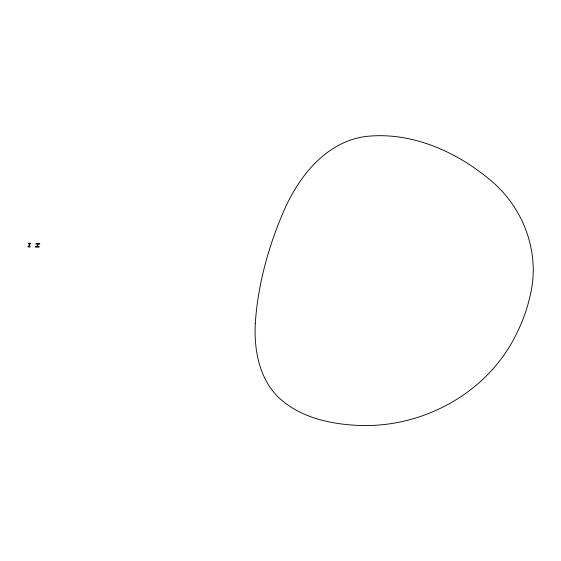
<?xml version="1.0" encoding="UTF-8"?>
<svg xmlns="http://www.w3.org/2000/svg" width="561" height="561" viewBox="0 0 561 561"><rect width="100%" height="100%" fill="white"/><g stroke="black" fill="none" stroke-linecap="round" stroke-linejoin="round"><path stroke-width="0.84" d="M255.283 323.529C253.965 349.706 259.07 378.366 278.536 397.391C298.543 416.325 326.712 423.352 353.507 425.147C420.28 430.035 488.596 393.52 517.277 332.182A187.739 152.269 -21.2 0 0 529.773 297.127C541.26 253.39 523.378 205.957 488.14 178.314C453.961 150.292 409.102 131.036 364.264 136.674C326.081 142.564 299.735 175.516 284.743 208.811C268.831 245.059 257.899 283.936 255.283 323.529M28.19 246.216L28.05 246.952L29.999 246.987L30.133 246.258L29.284 246.237L29.712 243.986L30.56 244L30.701 243.271L28.751 243.229L28.618 243.965L29.467 243.979L29.039 246.237L28.19 246.216M35.434 246.356L35.294 247.092L39.06 247.163L39.193 246.426L37.559 246.398L37.98 244.14L39.621 244.175L39.761 243.439L36.002 243.369L35.862 244.105L37.503 244.133L37.075 246.384L35.434 246.356"/></g></svg>
